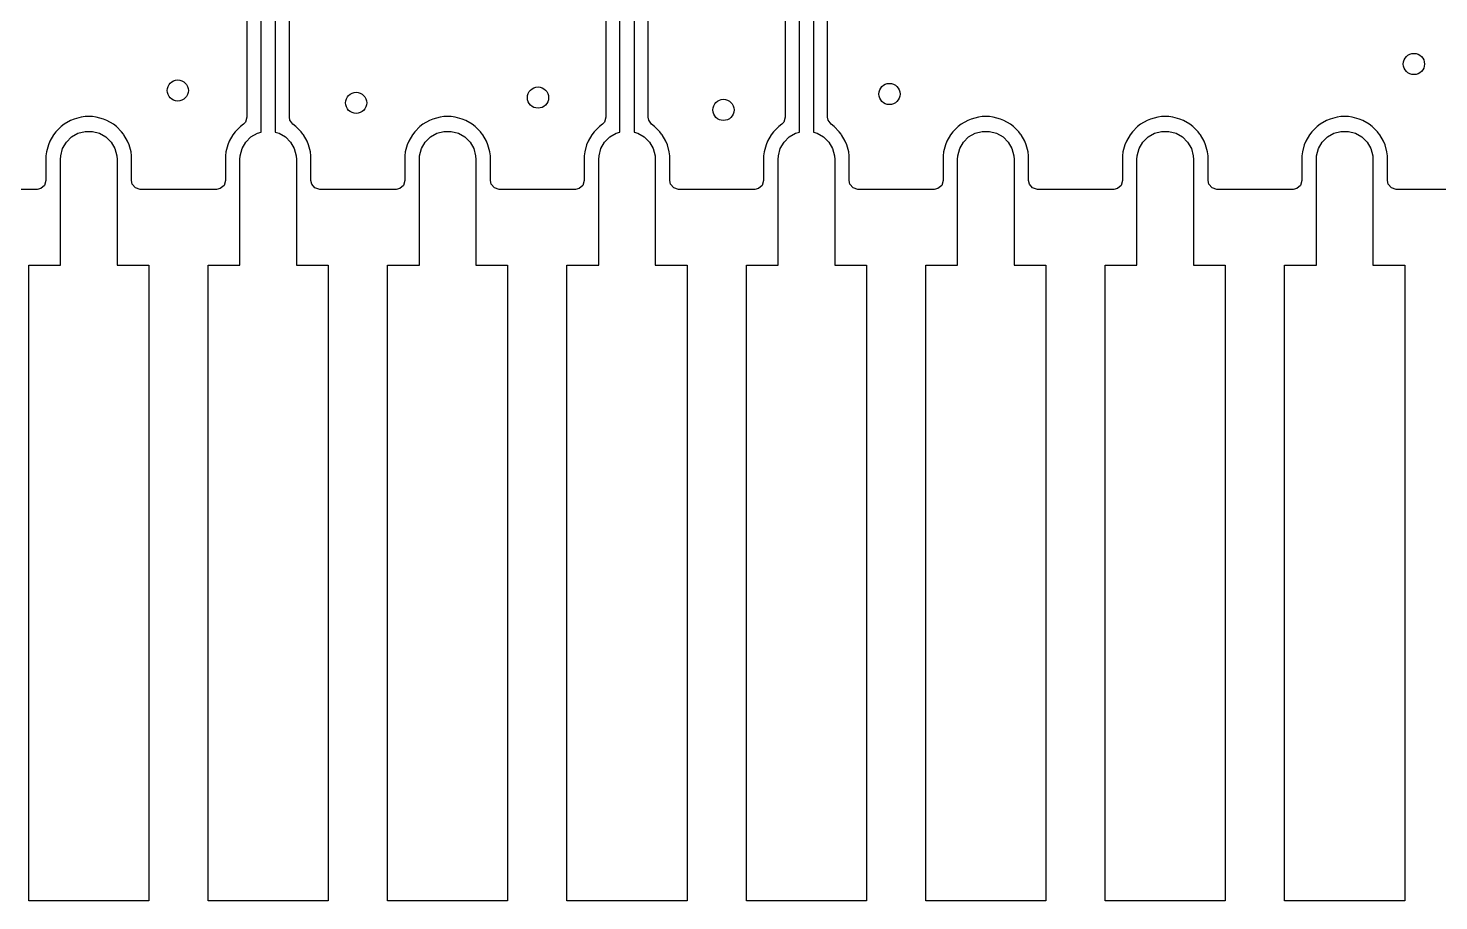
# Model space of a CAD drawing. Header units: inches. Extents: x 2.9 to 6.6, y -4.54 to -2.01.
# Drawn here: x 5.329 to 6.115, y -4.54 to -4.054 of the extents above; entities that cross this region are included whole.
import ezdxf

# ---------------------------------------------------------------- set-up
doc = ezdxf.new("R2010")
doc.units = ezdxf.units.IN
doc.header["$MEASUREMENT"] = 0
doc.layers.add('BLACK', color=7, linetype='CONTINUOUS')

msp = doc.modelspace()

# ---------------------------------------------------------------- linework, layer by layer
at = {"layer": 'BLACK', "linetype": 'CONTINUOUS'}
for p, q in [((5.65095, -3.83999), (5.65095, -4.10353)), ((5.65884, -4.11188), (5.65884, -3.84155)), ((5.66672, -3.84318), (5.66672, -4.11188)), ((5.75095, -3.84196), (5.75095, -4.10353)), ((5.75884, -4.11188), (5.75884, -3.84352)), ((5.67461, -4.10353), (5.67461, -3.84847)), ((5.76672, -3.84515), (5.76672, -4.11188)), ((5.77461, -4.10353), (5.77461, -3.92908)), ((5.45884, -4.11188), (5.45884, -3.95457)), ((5.46672, -3.95294), (5.46672, -4.11188)), ((5.47461, -4.10353), (5.47461, -3.95138)), ((5.45095, -3.95986), (5.45095, -4.10353)), ((5.35861, -4.10343), (5.35461, -4.1045)), ((5.36071, -4.10315), (5.35861, -4.10343)), ((5.36485, -4.10315), (5.36071, -4.10315)), ((5.36071, -4.10315), (5.36071, -4.10315)), ((5.36695, -4.10343), (5.36485, -4.10315)), ((5.36485, -4.10315), (5.36485, -4.10315)), ((5.37095, -4.1045), (5.36695, -4.10343)), ((5.45095, -4.10353), (5.45017, -4.10617)), ((5.4749, -4.10518), (5.47461, -4.10353)), ((5.55861, -4.10343), (5.55461, -4.1045)), ((5.56071, -4.10315), (5.55861, -4.10343)), ((5.56485, -4.10315), (5.56071, -4.10315)), ((5.56071, -4.10315), (5.56071, -4.10315)), ((5.56695, -4.10343), (5.56485, -4.10315)), ((5.56485, -4.10315), (5.56485, -4.10315)), ((5.57095, -4.1045), (5.56695, -4.10343)), ((5.65095, -4.10353), (5.65017, -4.10617)), ((5.6749, -4.10518), (5.67461, -4.10353)), ((5.75095, -4.10353), (5.75017, -4.10617)), ((5.7749, -4.10518), (5.77461, -4.10353)), ((5.85861, -4.10343), (5.85461, -4.1045)), ((5.86071, -4.10315), (5.85861, -4.10343)), ((5.86485, -4.10315), (5.86071, -4.10315)), ((5.86071, -4.10315), (5.86071, -4.10315)), ((5.86695, -4.10343), (5.86485, -4.10315)), ((5.86485, -4.10315), (5.86485, -4.10315)), ((5.87095, -4.1045), (5.86695, -4.10343)), ((5.95861, -4.10343), (5.95461, -4.1045)), ((5.96071, -4.10315), (5.95861, -4.10343)), ((5.96485, -4.10315), (5.96071, -4.10315)), ((5.96071, -4.10315), (5.96071, -4.10315)), ((5.96695, -4.10343), (5.96485, -4.10315)), ((5.96485, -4.10315), (5.96485, -4.10315)), ((5.97095, -4.1045), (5.96695, -4.10343)), ((6.05861, -4.10343), (6.05461, -4.1045)), ((6.06071, -4.10315), (6.05861, -4.10343)), ((6.06485, -4.10315), (6.06071, -4.10315)), ((6.06071, -4.10315), (6.06071, -4.10315)), ((6.06695, -4.10343), (6.06485, -4.10315)), ((6.06485, -4.10315), (6.06485, -4.10315)), ((6.07095, -4.1045), (6.06695, -4.10343)), ((5.34446, -4.1116), (5.34317, -4.11328)), ((5.34739, -4.10867), (5.34446, -4.1116)), ((5.34906, -4.10738), (5.34739, -4.10867)), ((5.35266, -4.10531), (5.34906, -4.10738)), ((5.35461, -4.1045), (5.35266, -4.10531)), ((5.35266, -4.10531), (5.35266, -4.10531)), ((5.35675, -4.11244), (5.36072, -4.11138)), ((5.36072, -4.11138), (5.36484, -4.11138)), ((5.36484, -4.11138), (5.36881, -4.11244)), ((5.3729, -4.10531), (5.37095, -4.1045)), ((5.37649, -4.10738), (5.3729, -4.10531)), ((5.3729, -4.10531), (5.3729, -4.10531)), ((5.37817, -4.10867), (5.37649, -4.10738)), ((5.3811, -4.1116), (5.37817, -4.10867)), ((5.38207, -4.11286), (5.3811, -4.1116)), ((5.44446, -4.1116), (5.44317, -4.11328)), ((5.44739, -4.10867), (5.44446, -4.1116)), ((5.44904, -4.1074), (5.44739, -4.10867)), ((5.45017, -4.10617), (5.44904, -4.1074)), ((5.47652, -4.1074), (5.4749, -4.10518)), ((5.47817, -4.10867), (5.47652, -4.1074)), ((5.4811, -4.1116), (5.47817, -4.10867)), ((5.48207, -4.11286), (5.4811, -4.1116)), ((5.54446, -4.1116), (5.54317, -4.11328)), ((5.54739, -4.10867), (5.54446, -4.1116)), ((5.54906, -4.10738), (5.54739, -4.10867)), ((5.55266, -4.10531), (5.54906, -4.10738)), ((5.55461, -4.1045), (5.55266, -4.10531)), ((5.55266, -4.10531), (5.55266, -4.10531)), ((5.55675, -4.11244), (5.56072, -4.11138)), ((5.56072, -4.11138), (5.56484, -4.11138)), ((5.56484, -4.11138), (5.56881, -4.11244)), ((5.5729, -4.10531), (5.57095, -4.1045)), ((5.57649, -4.10738), (5.5729, -4.10531)), ((5.5729, -4.10531), (5.5729, -4.10531)), ((5.57817, -4.10867), (5.57649, -4.10738)), ((5.5811, -4.1116), (5.57817, -4.10867)), ((5.58207, -4.11286), (5.5811, -4.1116)), ((5.64446, -4.1116), (5.64317, -4.11328)), ((5.64739, -4.10867), (5.64446, -4.1116)), ((5.64904, -4.1074), (5.64739, -4.10867)), ((5.65017, -4.10617), (5.64904, -4.1074)), ((5.67652, -4.1074), (5.6749, -4.10518)), ((5.67817, -4.10867), (5.67652, -4.1074)), ((5.6811, -4.1116), (5.67817, -4.10867)), ((5.68207, -4.11286), (5.6811, -4.1116)), ((5.74446, -4.1116), (5.74317, -4.11328)), ((5.74739, -4.10867), (5.74446, -4.1116)), ((5.74904, -4.1074), (5.74739, -4.10867)), ((5.75017, -4.10617), (5.74904, -4.1074)), ((5.77652, -4.1074), (5.7749, -4.10518)), ((5.77817, -4.10867), (5.77652, -4.1074)), ((5.7811, -4.1116), (5.77817, -4.10867)), ((5.78207, -4.11286), (5.7811, -4.1116)), ((5.84446, -4.1116), (5.84317, -4.11328)), ((5.84739, -4.10867), (5.84446, -4.1116)), ((5.84906, -4.10738), (5.84739, -4.10867)), ((5.85266, -4.10531), (5.84906, -4.10738)), ((5.85461, -4.1045), (5.85266, -4.10531)), ((5.85266, -4.10531), (5.85266, -4.10531)), ((5.85675, -4.11244), (5.86072, -4.11138)), ((5.86072, -4.11138), (5.86484, -4.11138)), ((5.86484, -4.11138), (5.86881, -4.11244)), ((5.8729, -4.10531), (5.87095, -4.1045)), ((5.87649, -4.10738), (5.8729, -4.10531)), ((5.8729, -4.10531), (5.8729, -4.10531)), ((5.87817, -4.10867), (5.87649, -4.10738)), ((5.8811, -4.1116), (5.87817, -4.10867)), ((5.88207, -4.11286), (5.8811, -4.1116)), ((5.94446, -4.1116), (5.94317, -4.11328)), ((5.94739, -4.10867), (5.94446, -4.1116)), ((5.94906, -4.10738), (5.94739, -4.10867)), ((5.95266, -4.10531), (5.94906, -4.10738)), ((5.95461, -4.1045), (5.95266, -4.10531)), ((5.95266, -4.10531), (5.95266, -4.10531)), ((5.95675, -4.11244), (5.96072, -4.11138)), ((5.96072, -4.11138), (5.96484, -4.11138)), ((5.96484, -4.11138), (5.96881, -4.11244)), ((5.9729, -4.10531), (5.97095, -4.1045)), ((5.97649, -4.10738), (5.9729, -4.10531)), ((5.9729, -4.10531), (5.9729, -4.10531)), ((5.97817, -4.10867), (5.97649, -4.10738)), ((5.9811, -4.1116), (5.97817, -4.10867)), ((5.98207, -4.11286), (5.9811, -4.1116)), ((6.04446, -4.1116), (6.04317, -4.11328)), ((6.04739, -4.10867), (6.04446, -4.1116)), ((6.04906, -4.10738), (6.04739, -4.10867)), ((6.05266, -4.10531), (6.04906, -4.10738)), ((6.05461, -4.1045), (6.05266, -4.10531)), ((6.05266, -4.10531), (6.05266, -4.10531)), ((6.05675, -4.11244), (6.06072, -4.11138)), ((6.06072, -4.11138), (6.06484, -4.11138)), ((6.06484, -4.11138), (6.06881, -4.11244)), ((6.0729, -4.10531), (6.07095, -4.1045)), ((6.07649, -4.10738), (6.0729, -4.10531)), ((6.0729, -4.10531), (6.0729, -4.10531)), ((6.07817, -4.10867), (6.07649, -4.10738)), ((6.0811, -4.1116), (6.07817, -4.10867)), ((6.08207, -4.11286), (6.0811, -4.1116)), ((5.34029, -4.11882), (5.33922, -4.12282)), ((5.3411, -4.11687), (5.34029, -4.11882)), ((5.34317, -4.11328), (5.3411, -4.11687)), ((5.3411, -4.11687), (5.3411, -4.11687)), ((5.34823, -4.12097), (5.35029, -4.11741)), ((5.35029, -4.11741), (5.35319, -4.1145)), ((5.35319, -4.1145), (5.35675, -4.11244)), ((5.36881, -4.11244), (5.37237, -4.1145)), ((5.37237, -4.1145), (5.37527, -4.11741)), ((5.37527, -4.11741), (5.37733, -4.12097)), ((5.38239, -4.11328), (5.38207, -4.11286)), ((5.38446, -4.11687), (5.38239, -4.11328)), ((5.38527, -4.11882), (5.38446, -4.11687)), ((5.38634, -4.12282), (5.38527, -4.11882)), ((5.44029, -4.11882), (5.43922, -4.12282)), ((5.4411, -4.11687), (5.44029, -4.11882)), ((5.44317, -4.11328), (5.4411, -4.11687)), ((5.4411, -4.11687), (5.4411, -4.11687)), ((5.44823, -4.12097), (5.45029, -4.11741)), ((5.45029, -4.11741), (5.45319, -4.1145)), ((5.45319, -4.1145), (5.45675, -4.11244)), ((5.45675, -4.11244), (5.45884, -4.11188)), ((5.46672, -4.11188), (5.46881, -4.11244)), ((5.46881, -4.11244), (5.47237, -4.1145)), ((5.47237, -4.1145), (5.47527, -4.11741)), ((5.47527, -4.11741), (5.47733, -4.12097)), ((5.48239, -4.11328), (5.48207, -4.11286)), ((5.48446, -4.11687), (5.48239, -4.11328)), ((5.48527, -4.11882), (5.48446, -4.11687)), ((5.48634, -4.12282), (5.48527, -4.11882)), ((5.54029, -4.11882), (5.53922, -4.12282)), ((5.5411, -4.11687), (5.54029, -4.11882)), ((5.54317, -4.11328), (5.5411, -4.11687)), ((5.5411, -4.11687), (5.5411, -4.11687)), ((5.54823, -4.12097), (5.55029, -4.11741)), ((5.55029, -4.11741), (5.55319, -4.1145)), ((5.55319, -4.1145), (5.55675, -4.11244)), ((5.56881, -4.11244), (5.57237, -4.1145)), ((5.57237, -4.1145), (5.57527, -4.11741)), ((5.57527, -4.11741), (5.57733, -4.12097)), ((5.58239, -4.11328), (5.58207, -4.11286)), ((5.58446, -4.11687), (5.58239, -4.11328)), ((5.58527, -4.11882), (5.58446, -4.11687)), ((5.58634, -4.12282), (5.58527, -4.11882)), ((5.64029, -4.11882), (5.63922, -4.12282)), ((5.6411, -4.11687), (5.64029, -4.11882)), ((5.64317, -4.11328), (5.6411, -4.11687)), ((5.6411, -4.11687), (5.6411, -4.11687)), ((5.64823, -4.12097), (5.65029, -4.11741)), ((5.65029, -4.11741), (5.65319, -4.1145)), ((5.65319, -4.1145), (5.65675, -4.11244)), ((5.65675, -4.11244), (5.65884, -4.11188)), ((5.66672, -4.11188), (5.66881, -4.11244)), ((5.66881, -4.11244), (5.67237, -4.1145)), ((5.67237, -4.1145), (5.67527, -4.11741)), ((5.67527, -4.11741), (5.67733, -4.12097)), ((5.68239, -4.11328), (5.68207, -4.11286)), ((5.68446, -4.11687), (5.68239, -4.11328)), ((5.68527, -4.11882), (5.68446, -4.11687)), ((5.68634, -4.12282), (5.68527, -4.11882)), ((5.74029, -4.11882), (5.73922, -4.12282)), ((5.7411, -4.11687), (5.74029, -4.11882)), ((5.74317, -4.11328), (5.7411, -4.11687)), ((5.7411, -4.11687), (5.7411, -4.11687)), ((5.74823, -4.12097), (5.75029, -4.11741)), ((5.75029, -4.11741), (5.75319, -4.1145)), ((5.75319, -4.1145), (5.75675, -4.11244)), ((5.75675, -4.11244), (5.75884, -4.11188)), ((5.76672, -4.11188), (5.76881, -4.11244)), ((5.76881, -4.11244), (5.77237, -4.1145)), ((5.77237, -4.1145), (5.77527, -4.11741)), ((5.77527, -4.11741), (5.77733, -4.12097)), ((5.78239, -4.11328), (5.78207, -4.11286)), ((5.78446, -4.11687), (5.78239, -4.11328)), ((5.78527, -4.11882), (5.78446, -4.11687)), ((5.78634, -4.12282), (5.78527, -4.11882)), ((5.84029, -4.11882), (5.83922, -4.12282)), ((5.8411, -4.11687), (5.84029, -4.11882)), ((5.84317, -4.11328), (5.8411, -4.11687)), ((5.8411, -4.11687), (5.8411, -4.11687)), ((5.84823, -4.12097), (5.85029, -4.11741)), ((5.85029, -4.11741), (5.85319, -4.1145)), ((5.85319, -4.1145), (5.85675, -4.11244)), ((5.86881, -4.11244), (5.87237, -4.1145)), ((5.87237, -4.1145), (5.87527, -4.11741)), ((5.87527, -4.11741), (5.87733, -4.12097)), ((5.88239, -4.11328), (5.88207, -4.11286)), ((5.88446, -4.11687), (5.88239, -4.11328)), ((5.88527, -4.11882), (5.88446, -4.11687)), ((5.88634, -4.12282), (5.88527, -4.11882)), ((5.94029, -4.11882), (5.93922, -4.12282)), ((5.9411, -4.11687), (5.94029, -4.11882)), ((5.94317, -4.11328), (5.9411, -4.11687)), ((5.9411, -4.11687), (5.9411, -4.11687)), ((5.94823, -4.12097), (5.95029, -4.11741)), ((5.95029, -4.11741), (5.95319, -4.1145)), ((5.95319, -4.1145), (5.95675, -4.11244)), ((5.96881, -4.11244), (5.97237, -4.1145)), ((5.97237, -4.1145), (5.97527, -4.11741)), ((5.97527, -4.11741), (5.97733, -4.12097)), ((5.98239, -4.11328), (5.98207, -4.11286)), ((5.98446, -4.11687), (5.98239, -4.11328)), ((5.98527, -4.11882), (5.98446, -4.11687)), ((5.98634, -4.12282), (5.98527, -4.11882)), ((6.04029, -4.11882), (6.03922, -4.12282)), ((6.0411, -4.11687), (6.04029, -4.11882)), ((6.04317, -4.11328), (6.0411, -4.11687)), ((6.0411, -4.11687), (6.0411, -4.11687)), ((6.04823, -4.12097), (6.05029, -4.11741)), ((6.05029, -4.11741), (6.05319, -4.1145)), ((6.05319, -4.1145), (6.05675, -4.11244)), ((6.06881, -4.11244), (6.07237, -4.1145)), ((6.07237, -4.1145), (6.07527, -4.11741)), ((6.07527, -4.11741), (6.07733, -4.12097)), ((6.08239, -4.11328), (6.08207, -4.11286)), ((6.08446, -4.11687), (6.08239, -4.11328)), ((6.08527, -4.11882), (6.08446, -4.11687)), ((6.08634, -4.12282), (6.08527, -4.11882)), ((5.33922, -4.12282), (5.33894, -4.12492)), ((5.33894, -4.12492), (5.33894, -4.13882)), ((5.34703, -4.12699), (5.34717, -4.12494)), ((5.34703, -4.18605), (5.34703, -4.12699)), ((5.34717, -4.12494), (5.34823, -4.12097)), ((5.37733, -4.12097), (5.37839, -4.12494)), ((5.37839, -4.12494), (5.37853, -4.12699)), ((5.37853, -4.12699), (5.37853, -4.18605)), ((5.38635, -4.12286), (5.38634, -4.12282)), ((5.38662, -4.12492), (5.38635, -4.12286)), ((5.38662, -4.13882), (5.38662, -4.12492)), ((5.43922, -4.12282), (5.43894, -4.12492)), ((5.43894, -4.12492), (5.43894, -4.13882)), ((5.44703, -4.12699), (5.44717, -4.12494)), ((5.44703, -4.18605), (5.44703, -4.12699)), ((5.44717, -4.12494), (5.44823, -4.12097)), ((5.47733, -4.12097), (5.47839, -4.12494)), ((5.47839, -4.12494), (5.47853, -4.12699)), ((5.47853, -4.12699), (5.47853, -4.18605)), ((5.48635, -4.12286), (5.48634, -4.12282)), ((5.48662, -4.12492), (5.48635, -4.12286)), ((5.48662, -4.13882), (5.48662, -4.12492)), ((5.53922, -4.12282), (5.53894, -4.12492)), ((5.53894, -4.12492), (5.53894, -4.13882)), ((5.54703, -4.12699), (5.54717, -4.12494)), ((5.54703, -4.18605), (5.54703, -4.12699)), ((5.54717, -4.12494), (5.54823, -4.12097)), ((5.57733, -4.12097), (5.57839, -4.12494)), ((5.57839, -4.12494), (5.57853, -4.12699)), ((5.57853, -4.12699), (5.57853, -4.18605)), ((5.58635, -4.12286), (5.58634, -4.12282)), ((5.58662, -4.12492), (5.58635, -4.12286)), ((5.58662, -4.13882), (5.58662, -4.12492)), ((5.63922, -4.12282), (5.63894, -4.12492)), ((5.63894, -4.12492), (5.63894, -4.13882)), ((5.64703, -4.12699), (5.64717, -4.12494)), ((5.64703, -4.18605), (5.64703, -4.12699)), ((5.64717, -4.12494), (5.64823, -4.12097)), ((5.67733, -4.12097), (5.67839, -4.12494)), ((5.67839, -4.12494), (5.67853, -4.12699)), ((5.67853, -4.12699), (5.67853, -4.18605)), ((5.68635, -4.12286), (5.68634, -4.12282)), ((5.68662, -4.12492), (5.68635, -4.12286)), ((5.68662, -4.13882), (5.68662, -4.12492)), ((5.73922, -4.12282), (5.73894, -4.12492)), ((5.73894, -4.12492), (5.73894, -4.13882)), ((5.74703, -4.12699), (5.74717, -4.12494)), ((5.74703, -4.18605), (5.74703, -4.12699)), ((5.74717, -4.12494), (5.74823, -4.12097)), ((5.77733, -4.12097), (5.77839, -4.12494)), ((5.77839, -4.12494), (5.77853, -4.12699)), ((5.77853, -4.12699), (5.77853, -4.18605)), ((5.78635, -4.12286), (5.78634, -4.12282)), ((5.78662, -4.12492), (5.78635, -4.12286)), ((5.78662, -4.13882), (5.78662, -4.12492)), ((5.83922, -4.12282), (5.83894, -4.12492)), ((5.83894, -4.12492), (5.83894, -4.13882)), ((5.84703, -4.12699), (5.84717, -4.12494)), ((5.84703, -4.18605), (5.84703, -4.12699)), ((5.84717, -4.12494), (5.84823, -4.12097)), ((5.87733, -4.12097), (5.87839, -4.12494)), ((5.87839, -4.12494), (5.87853, -4.12699)), ((5.87853, -4.12699), (5.87853, -4.18605)), ((5.88635, -4.12286), (5.88634, -4.12282)), ((5.88662, -4.12492), (5.88635, -4.12286)), ((5.88662, -4.13882), (5.88662, -4.12492)), ((5.93922, -4.12282), (5.93894, -4.12492)), ((5.93894, -4.12492), (5.93894, -4.13882)), ((5.94703, -4.12699), (5.94717, -4.12494)), ((5.94703, -4.18605), (5.94703, -4.12699)), ((5.94717, -4.12494), (5.94823, -4.12097)), ((5.97733, -4.12097), (5.97839, -4.12494)), ((5.97839, -4.12494), (5.97853, -4.12699)), ((5.97853, -4.12699), (5.97853, -4.18605)), ((5.98635, -4.12286), (5.98634, -4.12282)), ((5.98662, -4.12492), (5.98635, -4.12286)), ((5.98662, -4.13882), (5.98662, -4.12492)), ((6.03922, -4.12282), (6.03894, -4.12492)), ((6.03894, -4.12492), (6.03894, -4.13882)), ((6.04703, -4.12699), (6.04717, -4.12494)), ((6.04703, -4.18605), (6.04703, -4.12699)), ((6.04717, -4.12494), (6.04823, -4.12097)), ((6.07733, -4.12097), (6.07839, -4.12494)), ((6.07839, -4.12494), (6.07853, -4.12699)), ((6.07853, -4.12699), (6.07853, -4.18605)), ((6.08635, -4.12286), (6.08634, -4.12282)), ((6.08662, -4.12492), (6.08635, -4.12286)), ((6.08662, -4.13882), (6.08662, -4.12492)), ((5.33609, -4.14326), (5.33406, -4.1437)), ((5.33817, -4.14146), (5.33609, -4.14326)), ((5.33894, -4.13882), (5.33817, -4.14146)), ((5.38706, -4.14085), (5.38662, -4.13882)), ((5.38886, -4.14293), (5.38706, -4.14085)), ((5.3915, -4.1437), (5.38886, -4.14293)), ((5.43609, -4.14326), (5.43406, -4.1437)), ((5.43817, -4.14146), (5.43609, -4.14326)), ((5.43894, -4.13882), (5.43817, -4.14146)), ((5.48706, -4.14085), (5.48662, -4.13882)), ((5.48886, -4.14293), (5.48706, -4.14085)), ((5.4915, -4.1437), (5.48886, -4.14293)), ((5.53609, -4.14326), (5.53406, -4.1437)), ((5.53817, -4.14146), (5.53609, -4.14326)), ((5.53894, -4.13882), (5.53817, -4.14146)), ((5.58706, -4.14085), (5.58662, -4.13882)), ((5.58886, -4.14293), (5.58706, -4.14085)), ((5.5915, -4.1437), (5.58886, -4.14293)), ((5.63609, -4.14326), (5.63406, -4.1437)), ((5.63817, -4.14146), (5.63609, -4.14326)), ((5.63894, -4.13882), (5.63817, -4.14146)), ((5.68706, -4.14085), (5.68662, -4.13882)), ((5.68886, -4.14293), (5.68706, -4.14085)), ((5.6915, -4.1437), (5.68886, -4.14293)), ((5.73609, -4.14326), (5.73406, -4.1437)), ((5.73817, -4.14146), (5.73609, -4.14326)), ((5.73894, -4.13882), (5.73817, -4.14146)), ((5.78706, -4.14085), (5.78662, -4.13882)), ((5.78886, -4.14293), (5.78706, -4.14085)), ((5.7915, -4.1437), (5.78886, -4.14293)), ((5.83609, -4.14326), (5.83406, -4.1437)), ((5.83817, -4.14146), (5.83609, -4.14326)), ((5.83894, -4.13882), (5.83817, -4.14146)), ((5.88706, -4.14085), (5.88662, -4.13882)), ((5.88886, -4.14293), (5.88706, -4.14085)), ((5.8915, -4.1437), (5.88886, -4.14293)), ((5.93609, -4.14326), (5.93406, -4.1437)), ((5.93817, -4.14146), (5.93609, -4.14326)), ((5.93894, -4.13882), (5.93817, -4.14146)), ((5.98706, -4.14085), (5.98662, -4.13882)), ((5.98886, -4.14293), (5.98706, -4.14085)), ((5.9915, -4.1437), (5.98886, -4.14293)), ((6.03609, -4.14326), (6.03406, -4.1437)), ((6.03817, -4.14146), (6.03609, -4.14326)), ((6.03894, -4.13882), (6.03817, -4.14146)), ((6.08706, -4.14085), (6.08662, -4.13882)), ((6.08886, -4.14293), (6.08706, -4.14085)), ((6.0915, -4.1437), (6.08886, -4.14293)), ((5.33406, -4.1437), (5.2915, -4.1437)), ((5.43406, -4.1437), (5.3915, -4.1437)), ((5.53406, -4.1437), (5.4915, -4.1437)), ((5.63406, -4.1437), (5.5915, -4.1437)), ((5.73406, -4.1437), (5.6915, -4.1437)), ((5.83406, -4.1437), (5.7915, -4.1437)), ((5.93406, -4.1437), (5.8915, -4.1437)), ((6.03406, -4.1437), (5.9915, -4.1437)), ((6.12319, -4.1437), (6.0915, -4.1437)), ((5.32931, -4.54038), (5.32931, -4.18605)), ((5.32931, -4.18605), (5.34703, -4.18605)), ((5.37853, -4.18605), (5.39624, -4.18605)), ((5.39624, -4.18605), (5.39624, -4.54038)), ((5.42931, -4.54038), (5.42931, -4.18605)), ((5.42931, -4.18605), (5.44703, -4.18605)), ((5.47853, -4.18605), (5.49624, -4.18605)), ((5.49624, -4.18605), (5.49624, -4.54038)), ((5.52931, -4.54038), (5.52931, -4.18605)), ((5.52931, -4.18605), (5.54703, -4.18605)), ((5.57853, -4.18605), (5.59624, -4.18605)), ((5.59624, -4.18605), (5.59624, -4.54038)), ((5.62931, -4.54038), (5.62931, -4.18605)), ((5.62931, -4.18605), (5.64703, -4.18605)), ((5.67853, -4.18605), (5.69624, -4.18605)), ((5.69624, -4.18605), (5.69624, -4.54038)), ((5.72931, -4.54038), (5.72931, -4.18605)), ((5.72931, -4.18605), (5.74703, -4.18605)), ((5.77853, -4.18605), (5.79624, -4.18605)), ((5.79624, -4.18605), (5.79624, -4.54038)), ((5.82931, -4.54038), (5.82931, -4.18605)), ((5.82931, -4.18605), (5.84703, -4.18605)), ((5.87853, -4.18605), (5.89624, -4.18605)), ((5.89624, -4.18605), (5.89624, -4.54038)), ((5.92931, -4.54038), (5.92931, -4.18605)), ((5.92931, -4.18605), (5.94703, -4.18605)), ((5.97853, -4.18605), (5.99624, -4.18605)), ((5.99624, -4.18605), (5.99624, -4.54038)), ((6.02931, -4.54038), (6.02931, -4.18605)), ((6.02931, -4.18605), (6.04703, -4.18605)), ((6.07853, -4.18605), (6.09624, -4.18605)), ((6.09624, -4.18605), (6.09624, -4.54038)), ((5.39624, -4.54038), (5.32931, -4.54038)), ((5.49624, -4.54038), (5.42931, -4.54038)), ((5.59624, -4.54038), (5.52931, -4.54038)), ((5.69624, -4.54038), (5.62931, -4.54038)), ((5.79624, -4.54038), (5.72931, -4.54038)), ((5.89624, -4.54038), (5.82931, -4.54038)), ((5.99624, -4.54038), (5.92931, -4.54038)), ((6.09624, -4.54038), (6.02931, -4.54038))]:
    msp.add_line(p, q, dxfattribs=at)
at = {"layer": 'BLACK'}
for centre in [(6.10138, -4.07382), (5.4124, -4.08858), (5.61319, -4.09252), (5.80906, -4.09055), (5.51181, -4.09547), (5.71654, -4.09941)]:
    msp.add_circle(centre, 0.00591, dxfattribs=at)

doc.saveas('drawing.dxf')
